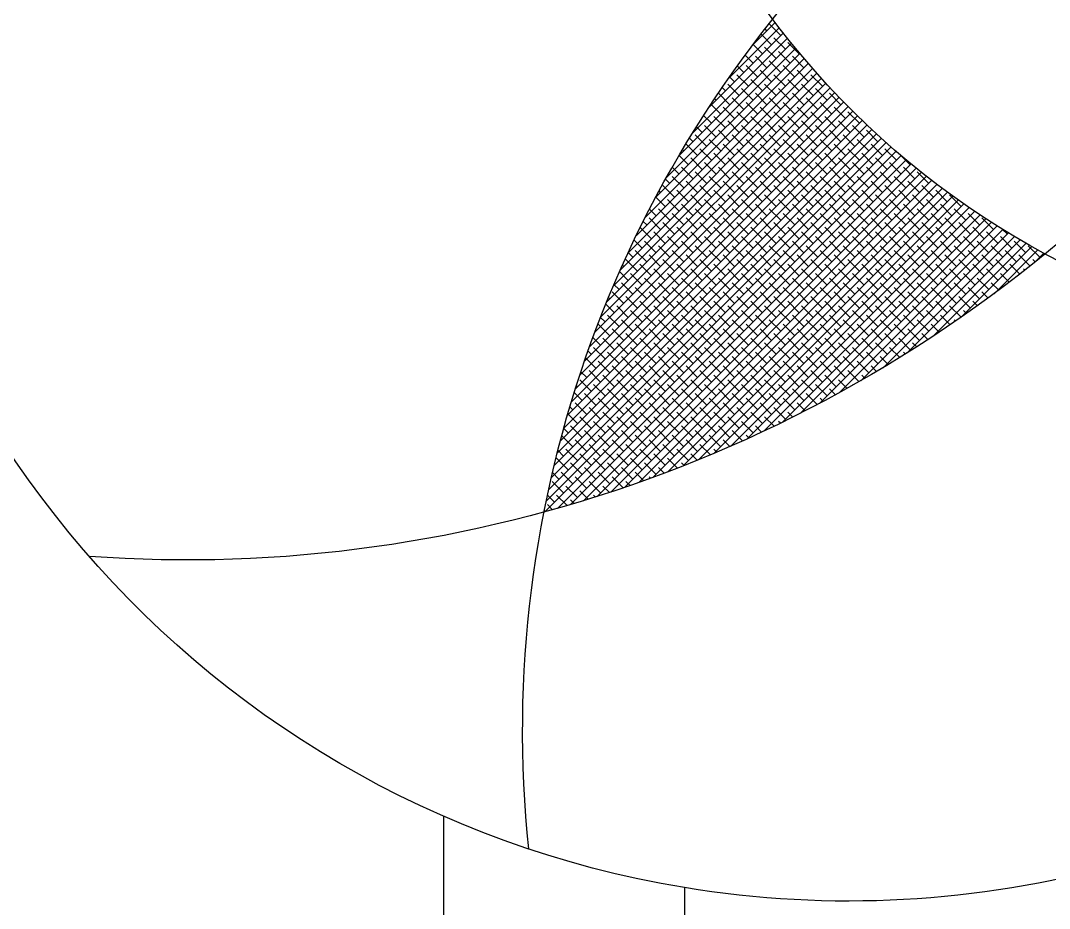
# Model space of a CAD drawing. Extents: x 70918 to 141299, y 54626 to 82696.
# Drawn here: x 75218.1 to 75435.4, y 73442.6 to 73630.2 of the extents above; entities that cross this region are included whole.
import ezdxf

# ---------------------------------------------------------------- set-up
doc = ezdxf.new("R2010")
doc.units = 0
doc.header["$LTSCALE"] = 1000
doc.header["$MEASUREMENT"] = 0
doc.layers.add('洁具', color=8, linetype='Continuous')

# ---------------------------------------------------------------- blocks, each defined once
blk = doc.blocks.new('$plan$00002627')
at = {"layer": '洁具', "color": 252}
for p, q in [((713.07, -1394.67), (918.65, -1394.67)), ((623.83, -1424.35), (519.21, -1528.96)), ((623.67, -1424.51), (623.43, -1424.26)), ((610.16, -1427.17), (514.15, -1523.18)), ((613.7, -1426.34), (515.43, -1524.61)), ((617.19, -1425.56), (516.7, -1526.05)), ((620.64, -1424.83), (517.96, -1527.5)), ((610.11, -1427.22), (610.08, -1427.19)), ((614.18, -1428.57), (612.27, -1426.67)), ((618.25, -1429.93), (614.86, -1426.54)), ((616.89, -1425.86), (616.69, -1425.67)), ((620.96, -1427.22), (618.93, -1425.19)), ((623.17, -1426.72), (621.64, -1425.18)), ((599.19, -1430), (510.24, -1518.95)), ((602.91, -1428.99), (511.55, -1520.35)), ((606.56, -1428.05), (512.86, -1521.76)), ((622.78, -1428.11), (520.45, -1530.44)), ((600.62, -1431.29), (599.3, -1429.97)), ((604.68, -1432.64), (601.43, -1429.39)), ((608.75, -1434), (605.36, -1430.61)), ((607.4, -1429.93), (605.73, -1428.26)), ((611.47, -1431.29), (608.07, -1427.9)), ((615.53, -1432.64), (612.14, -1429.25)), ((619.6, -1434), (616.21, -1430.61)), ((621.96, -1430.94), (618.92, -1427.9)), ((587.64, -1433.42), (506.23, -1514.82)), ((591.56, -1432.2), (507.58, -1516.19)), ((595.41, -1431.07), (508.91, -1517.56)), ((621.67, -1431.93), (521.68, -1531.92)), ((587.05, -1434), (586.75, -1433.7)), ((591.12, -1435.36), (588.81, -1433.05)), ((595.19, -1436.71), (591.8, -1433.32)), ((593.83, -1432.64), (592.97, -1431.78)), ((597.9, -1434), (595.07, -1431.17)), ((601.97, -1435.36), (598.58, -1431.96)), ((606.04, -1436.71), (602.65, -1433.32)), ((612.82, -1435.36), (609.43, -1431.96)), ((616.89, -1436.71), (613.5, -1433.32)), ((621.35, -1433.03), (620.28, -1431.96)), ((579.55, -1436.08), (503.51, -1512.12)), ((583.64, -1434.71), (504.88, -1513.46)), ((620.51, -1435.81), (522.9, -1533.41)), ((581.63, -1439.42), (578.61, -1436.4)), ((584.34, -1436.71), (582.66, -1435.03)), ((588.41, -1438.07), (585.02, -1434.68)), ((592.48, -1439.42), (589.09, -1436.03)), ((599.26, -1438.07), (595.87, -1434.68)), ((603.33, -1439.42), (599.94, -1436.03)), ((610.11, -1438.07), (606.72, -1434.68)), ((614.18, -1439.42), (610.79, -1436.03)), ((620.08, -1437.19), (617.57, -1434.68)), ((571.09, -1439.12), (500.75, -1509.46)), ((575.37, -1437.55), (502.13, -1510.78)), ((619.28, -1439.75), (524.11, -1534.92)), ((570.78, -1439.42), (570.64, -1439.28)), ((574.85, -1440.78), (572.62, -1438.55)), ((578.92, -1442.14), (575.53, -1438.75)), ((577.56, -1438.07), (576.6, -1437.11)), ((585.7, -1440.78), (582.31, -1437.39)), ((589.77, -1442.14), (586.38, -1438.75)), ((596.55, -1440.78), (593.16, -1437.39)), ((600.62, -1442.14), (597.23, -1438.75)), ((607.4, -1440.78), (604.01, -1437.39)), ((611.47, -1442.14), (608.07, -1438.75)), ((618.25, -1440.78), (614.86, -1437.39)), ((619.44, -1439.26), (618.92, -1438.75)), ((562.19, -1442.59), (497.94, -1506.84)), ((566.7, -1440.79), (499.35, -1508.14)), ((565.36, -1444.85), (562.83, -1442.33)), ((568.07, -1442.14), (566.72, -1440.79)), ((572.14, -1443.49), (568.75, -1440.1)), ((576.2, -1444.85), (572.81, -1441.46)), ((582.99, -1443.49), (579.6, -1440.1)), ((587.05, -1444.85), (583.66, -1441.46)), ((593.83, -1443.49), (590.44, -1440.1)), ((597.9, -1444.85), (594.51, -1441.46)), ((604.68, -1443.49), (601.29, -1440.1)), ((608.75, -1444.85), (605.36, -1441.46)), ((615.53, -1443.49), (612.14, -1440.1)), ((618.11, -1443.36), (616.21, -1441.46)), ((557.55, -1444.52), (496.52, -1505.55)), ((617.99, -1443.75), (525.3, -1536.43)), ((558.57, -1446.2), (557.09, -1444.72)), ((562.64, -1447.56), (559.25, -1444.17)), ((561.29, -1443.49), (560.91, -1443.11)), ((566.71, -1448.92), (563.32, -1445.53)), ((569.42, -1446.2), (566.03, -1442.81)), ((573.49, -1447.56), (570.1, -1444.17)), ((577.56, -1448.92), (574.17, -1445.53)), ((580.27, -1446.2), (576.88, -1442.81)), ((584.34, -1447.56), (580.95, -1444.17)), ((588.41, -1448.92), (585.02, -1445.53)), ((591.12, -1446.2), (587.73, -1442.81)), ((595.19, -1447.56), (591.8, -1444.17)), ((599.26, -1448.92), (595.87, -1445.53)), ((601.97, -1446.2), (598.58, -1442.81)), ((606.04, -1447.56), (602.65, -1444.17)), ((610.11, -1448.92), (606.72, -1445.53)), ((612.82, -1446.2), (609.43, -1442.81)), ((616.76, -1447.43), (613.5, -1444.17)), ((552.76, -1446.6), (495.09, -1504.27)), ((616.62, -1447.83), (526.49, -1537.96)), ((553.15, -1451.63), (549.76, -1448.24)), ((551.79, -1447.56), (551.42, -1447.19)), ((555.86, -1448.92), (553.3, -1446.36)), ((559.93, -1450.27), (556.54, -1446.88)), ((564, -1451.63), (560.61, -1448.24)), ((570.78, -1450.27), (567.39, -1446.88)), ((574.85, -1451.63), (571.46, -1448.24)), ((581.63, -1450.27), (578.24, -1446.88)), ((585.7, -1451.63), (582.31, -1448.24)), ((592.48, -1450.27), (589.09, -1446.88)), ((596.55, -1451.63), (593.16, -1448.24)), ((603.33, -1450.27), (599.94, -1446.88)), ((607.4, -1451.63), (604.01, -1448.24)), ((614.18, -1450.27), (610.79, -1446.88)), ((616.06, -1449.45), (614.86, -1448.24)), ((542.65, -1451.28), (492.2, -1501.73)), ((547.8, -1448.84), (493.65, -1502.99)), ((542.3, -1451.63), (542.18, -1451.51)), ((546.37, -1452.99), (544.01, -1450.62)), ((550.44, -1454.34), (547.05, -1450.95)), ((549.08, -1450.27), (547.7, -1448.89)), ((557.22, -1452.99), (553.83, -1449.6)), ((561.29, -1454.34), (557.9, -1450.95)), ((568.07, -1452.99), (564.68, -1449.6)), ((572.14, -1454.34), (568.75, -1450.95)), ((578.92, -1452.99), (575.53, -1449.6)), ((582.99, -1454.34), (579.6, -1450.95)), ((589.77, -1452.99), (586.38, -1449.6)), ((593.83, -1454.34), (590.44, -1450.95)), ((600.62, -1452.99), (597.23, -1449.6)), ((604.68, -1454.34), (601.29, -1450.95)), ((611.47, -1452.99), (608.07, -1449.6)), ((614.65, -1453.46), (612.14, -1450.95)), ((537.29, -1453.93), (490.73, -1500.48)), ((615.18, -1451.99), (527.66, -1539.5)), ((539.59, -1454.34), (538.54, -1453.3)), ((543.66, -1455.7), (540.36, -1452.4)), ((547.73, -1457.05), (544.34, -1453.66)), ((554.51, -1455.7), (551.12, -1452.31)), ((558.57, -1457.05), (555.18, -1453.66)), ((565.36, -1455.7), (561.97, -1452.31)), ((569.42, -1457.05), (566.03, -1453.66)), ((576.2, -1455.7), (572.81, -1452.31)), ((580.27, -1457.05), (576.88, -1453.66)), ((587.05, -1455.7), (583.66, -1452.31)), ((591.12, -1457.05), (587.73, -1453.66)), ((597.9, -1455.7), (594.51, -1452.31)), ((601.97, -1457.05), (598.58, -1453.66)), ((608.75, -1455.7), (605.36, -1452.31)), ((612.82, -1457.05), (609.43, -1453.66)), ((531.66, -1456.84), (489.26, -1499.24)), ((613.65, -1456.22), (528.83, -1541.05)), ((534.16, -1459.77), (531.39, -1456.99)), ((538.23, -1461.12), (534.84, -1457.73)), ((536.88, -1457.05), (534.95, -1455.13)), ((540.94, -1458.41), (537.55, -1455.02)), ((545.01, -1459.77), (541.62, -1456.38)), ((549.08, -1461.12), (545.69, -1457.73)), ((551.79, -1458.41), (548.4, -1455.02)), ((555.86, -1459.77), (552.47, -1456.38)), ((559.93, -1461.12), (556.54, -1457.73)), ((562.64, -1458.41), (559.25, -1455.02)), ((566.71, -1459.77), (563.32, -1456.38)), ((570.78, -1461.12), (567.39, -1457.73)), ((573.49, -1458.41), (570.1, -1455.02)), ((577.56, -1459.77), (574.17, -1456.38)), ((581.63, -1461.12), (578.24, -1457.73)), ((584.34, -1458.41), (580.95, -1455.02)), ((588.41, -1459.77), (585.02, -1456.38)), ((592.48, -1461.12), (589.09, -1457.73)), ((595.19, -1458.41), (591.8, -1455.02)), ((599.26, -1459.77), (595.87, -1456.38)), ((603.33, -1461.12), (599.94, -1457.73)), ((606.04, -1458.41), (602.65, -1455.02)), ((610.11, -1459.77), (606.72, -1456.38)), ((612.47, -1459.41), (610.79, -1457.73)), ((613.93, -1455.45), (613.5, -1455.02)), ((525.73, -1460.06), (487.78, -1498.01)), ((527.38, -1461.12), (526.11, -1459.85)), ((531.45, -1462.48), (528.06, -1459.09)), ((530.1, -1458.41), (529.62, -1457.93)), ((612.04, -1460.55), (529.98, -1542.6)), ((535.52, -1463.83), (532.13, -1460.44)), ((542.3, -1462.48), (538.91, -1459.09)), ((546.37, -1463.83), (542.98, -1460.44)), ((553.15, -1462.48), (549.76, -1459.09)), ((557.22, -1463.83), (553.83, -1460.44)), ((564, -1462.48), (560.61, -1459.09)), ((568.07, -1463.83), (564.68, -1460.44)), ((574.85, -1462.48), (571.46, -1459.09)), ((578.92, -1463.83), (575.53, -1460.44)), ((585.7, -1462.48), (582.31, -1459.09)), ((589.77, -1463.83), (586.38, -1460.44)), ((596.55, -1462.48), (593.16, -1459.09)), ((600.62, -1463.83), (597.23, -1460.44)), ((607.4, -1462.48), (604.01, -1459.09)), ((610.97, -1463.34), (608.07, -1460.44)), ((519.42, -1463.66), (486.29, -1496.8)), ((521.96, -1466.55), (519.2, -1463.79)), ((524.67, -1463.83), (522.64, -1461.8)), ((528.74, -1465.19), (525.35, -1461.8)), ((532.81, -1466.55), (529.42, -1463.16)), ((539.59, -1465.19), (536.2, -1461.8)), ((543.66, -1466.55), (540.27, -1463.16)), ((550.44, -1465.19), (547.05, -1461.8)), ((554.51, -1466.55), (551.12, -1463.16)), ((561.29, -1465.19), (557.9, -1461.8)), ((565.36, -1466.55), (561.97, -1463.16)), ((572.14, -1465.19), (568.75, -1461.8)), ((576.2, -1466.55), (572.81, -1463.16)), ((582.99, -1465.19), (579.6, -1461.8)), ((587.05, -1466.55), (583.66, -1463.16)), ((593.83, -1465.19), (590.44, -1461.8)), ((597.9, -1466.55), (594.51, -1463.16)), ((604.68, -1465.19), (601.29, -1461.8)), ((608.75, -1466.55), (605.36, -1463.16)), ((515.18, -1467.9), (514.11, -1466.83)), ((519.25, -1469.26), (515.86, -1465.87)), ((517.89, -1465.19), (517.49, -1464.79)), ((526.03, -1467.9), (522.64, -1464.51)), ((530.1, -1469.26), (526.71, -1465.87)), ((610.33, -1464.97), (531.12, -1544.17)), ((536.88, -1467.9), (533.49, -1464.51)), ((540.94, -1469.26), (537.55, -1465.87)), ((547.73, -1467.9), (544.34, -1464.51)), ((551.79, -1469.26), (548.4, -1465.87)), ((558.57, -1467.9), (555.18, -1464.51)), ((562.64, -1469.26), (559.25, -1465.87)), ((569.42, -1467.9), (566.03, -1464.51)), ((573.49, -1469.26), (570.1, -1465.87)), ((580.27, -1467.9), (576.88, -1464.51)), ((584.34, -1469.26), (580.95, -1465.87)), ((591.12, -1467.9), (587.73, -1464.51)), ((595.19, -1469.26), (591.8, -1465.87)), ((601.97, -1467.9), (598.58, -1464.51)), ((606.04, -1469.26), (602.65, -1465.87)), ((610.21, -1465.29), (609.43, -1464.51)), ((512.63, -1467.74), (484.78, -1495.59)), ((512.47, -1470.62), (510.75, -1468.9)), ((516.53, -1471.97), (513.14, -1468.58)), ((523.31, -1470.62), (519.92, -1467.23)), ((527.38, -1471.97), (523.99, -1468.58)), ((534.16, -1470.62), (530.77, -1467.23)), ((608.52, -1469.49), (532.26, -1545.76)), ((538.23, -1471.97), (534.84, -1468.58)), ((545.01, -1470.62), (541.62, -1467.23)), ((549.08, -1471.97), (545.69, -1468.58)), ((555.86, -1470.62), (552.47, -1467.23)), ((559.93, -1471.97), (556.54, -1468.58)), ((566.71, -1470.62), (563.32, -1467.23)), ((570.78, -1471.97), (567.39, -1468.58)), ((577.56, -1470.62), (574.17, -1467.23)), ((581.63, -1471.97), (578.24, -1468.58)), ((588.41, -1470.62), (585.02, -1467.23)), ((592.48, -1471.97), (589.09, -1468.58)), ((599.26, -1470.62), (595.87, -1467.23)), ((603.33, -1471.97), (599.94, -1468.58)), ((608.66, -1469.16), (606.72, -1467.23)), ((505.2, -1472.46), (483.27, -1494.39)), ((509.75, -1473.33), (507.43, -1471.01)), ((513.82, -1474.68), (510.43, -1471.29)), ((517.89, -1476.04), (514.5, -1472.65)), ((520.6, -1473.33), (517.21, -1469.94)), ((524.67, -1474.68), (521.28, -1471.29)), ((528.74, -1476.04), (525.35, -1472.65)), ((531.45, -1473.33), (528.06, -1469.94)), ((535.52, -1474.68), (532.13, -1471.29)), ((539.59, -1476.04), (536.2, -1472.65)), ((542.3, -1473.33), (538.91, -1469.94)), ((546.37, -1474.68), (542.98, -1471.29)), ((550.44, -1476.04), (547.05, -1472.65)), ((553.15, -1473.33), (549.76, -1469.94)), ((557.22, -1474.68), (553.83, -1471.29)), ((561.29, -1476.04), (557.9, -1472.65)), ((564, -1473.33), (560.61, -1469.94)), ((568.07, -1474.68), (564.68, -1471.29)), ((572.14, -1476.04), (568.75, -1472.65)), ((574.85, -1473.33), (571.46, -1469.94)), ((578.92, -1474.68), (575.53, -1471.29)), ((582.99, -1476.04), (579.6, -1472.65)), ((585.7, -1473.33), (582.31, -1469.94)), ((589.77, -1474.68), (586.38, -1471.29)), ((593.83, -1476.04), (590.44, -1472.65)), ((596.55, -1473.33), (593.16, -1469.94)), ((600.62, -1474.68), (597.23, -1471.29)), ((604.68, -1476.04), (601.29, -1472.65)), ((607.07, -1473), (604.01, -1469.94)), ((504.33, -1478.75), (500.94, -1475.36)), ((502.97, -1474.68), (502.52, -1474.23)), ((507.04, -1476.04), (504.15, -1473.15)), ((511.11, -1477.4), (507.72, -1474.01)), ((515.18, -1478.75), (511.79, -1475.36)), ((521.96, -1477.4), (518.57, -1474.01)), ((526.03, -1478.75), (522.64, -1475.36)), ((532.81, -1477.4), (529.42, -1474.01)), ((606.6, -1474.12), (533.38, -1547.35)), ((536.88, -1478.75), (533.49, -1475.36)), ((543.66, -1477.4), (540.27, -1474.01)), ((547.73, -1478.75), (544.34, -1475.36)), ((554.51, -1477.4), (551.12, -1474.01)), ((558.57, -1478.75), (555.18, -1475.36)), ((565.36, -1477.4), (561.97, -1474.01)), ((569.42, -1478.75), (566.03, -1475.36)), ((576.2, -1477.4), (572.81, -1474.01)), ((580.27, -1478.75), (576.88, -1475.36)), ((587.05, -1477.4), (583.66, -1474.01)), ((591.12, -1478.75), (587.73, -1475.36)), ((597.9, -1477.4), (594.51, -1474.01)), ((601.97, -1478.75), (598.58, -1475.36)), ((606.27, -1474.91), (605.36, -1474.01)), ((496.84, -1478.11), (481.74, -1493.21)), ((497.55, -1480.11), (496.08, -1478.64)), ((501.62, -1481.46), (498.23, -1478.07)), ((500.26, -1477.4), (499.28, -1476.42)), ((508.4, -1480.11), (505.01, -1476.72)), ((512.47, -1481.46), (509.08, -1478.07)), ((519.25, -1480.11), (515.86, -1476.72)), ((523.31, -1481.46), (519.92, -1478.07)), ((530.1, -1480.11), (526.71, -1476.72)), ((534.16, -1481.46), (530.77, -1478.07)), ((604.56, -1478.88), (534.49, -1548.95)), ((540.94, -1480.11), (537.55, -1476.72)), ((545.01, -1481.46), (541.62, -1478.07)), ((551.79, -1480.11), (548.4, -1476.72)), ((555.86, -1481.46), (552.47, -1478.07)), ((562.64, -1480.11), (559.25, -1476.72)), ((566.71, -1481.46), (563.32, -1478.07)), ((573.49, -1480.11), (570.1, -1476.72)), ((577.56, -1481.46), (574.17, -1478.07)), ((584.34, -1480.11), (580.95, -1476.72)), ((588.41, -1481.46), (585.02, -1478.07)), ((595.19, -1480.11), (591.8, -1476.72)), ((599.26, -1481.46), (595.87, -1478.07)), ((604.63, -1478.7), (602.65, -1476.72)), ((494.84, -1482.82), (492.91, -1480.89)), ((498.9, -1484.18), (495.51, -1480.79)), ((505.68, -1482.82), (502.29, -1479.43)), ((509.75, -1484.18), (506.36, -1480.79)), ((516.53, -1482.82), (513.14, -1479.43)), ((520.6, -1484.18), (517.21, -1480.79)), ((527.38, -1482.82), (523.99, -1479.43)), ((531.45, -1484.18), (528.06, -1480.79)), ((538.23, -1482.82), (534.84, -1479.43)), ((542.3, -1484.18), (538.91, -1480.79)), ((549.08, -1482.82), (545.69, -1479.43)), ((553.15, -1484.18), (549.76, -1480.79)), ((559.93, -1482.82), (556.54, -1479.43)), ((564, -1484.18), (560.61, -1480.79)), ((570.78, -1482.82), (567.39, -1479.43)), ((574.85, -1484.18), (571.46, -1480.79)), ((581.63, -1482.82), (578.24, -1479.43)), ((585.7, -1484.18), (582.31, -1480.79)), ((592.48, -1482.82), (589.09, -1479.43)), ((596.55, -1484.18), (593.16, -1480.79)), ((602.97, -1482.46), (599.94, -1479.43)), ((492.12, -1485.53), (489.77, -1483.18)), ((496.19, -1486.89), (492.8, -1483.5)), ((500.26, -1488.25), (496.87, -1484.86)), ((502.97, -1485.53), (499.58, -1482.14)), ((507.04, -1486.89), (503.65, -1483.5)), ((511.11, -1488.25), (507.72, -1484.86)), ((513.82, -1485.53), (510.43, -1482.14)), ((517.89, -1486.89), (514.5, -1483.5)), ((521.96, -1488.25), (518.57, -1484.86)), ((524.67, -1485.53), (521.28, -1482.14)), ((528.74, -1486.89), (525.35, -1483.5)), ((532.81, -1488.25), (529.42, -1484.86)), ((535.52, -1485.53), (532.13, -1482.14)), ((602.38, -1483.77), (535.58, -1550.56)), ((539.59, -1486.89), (536.2, -1483.5)), ((543.66, -1488.25), (540.27, -1484.86)), ((546.37, -1485.53), (542.98, -1482.14)), ((550.44, -1486.89), (547.05, -1483.5)), ((554.51, -1488.25), (551.12, -1484.86)), ((557.22, -1485.53), (553.83, -1482.14)), ((561.29, -1486.89), (557.9, -1483.5)), ((565.36, -1488.25), (561.97, -1484.86)), ((568.07, -1485.53), (564.68, -1482.14)), ((572.14, -1486.89), (568.75, -1483.5)), ((576.2, -1488.25), (572.81, -1484.86)), ((578.92, -1485.53), (575.53, -1482.14)), ((582.99, -1486.89), (579.6, -1483.5)), ((587.05, -1488.25), (583.66, -1484.86)), ((589.77, -1485.53), (586.38, -1482.14)), ((593.83, -1486.89), (590.44, -1483.5)), ((597.9, -1488.25), (594.51, -1484.86)), ((600.62, -1485.53), (597.23, -1482.14)), ((602.12, -1484.33), (601.29, -1483.5)), ((486.97, -1485.27), (480.2, -1492.03)), ((486.7, -1490.96), (483.59, -1487.85)), ((485.34, -1486.89), (485.12, -1486.67)), ((489.41, -1488.25), (486.66, -1485.5)), ((493.48, -1489.6), (490.09, -1486.21)), ((497.55, -1490.96), (494.16, -1487.57)), ((504.33, -1489.6), (500.94, -1486.21)), ((508.4, -1490.96), (505.01, -1487.57)), ((515.18, -1489.6), (511.79, -1486.21)), ((519.25, -1490.96), (515.86, -1487.57)), ((526.03, -1489.6), (522.64, -1486.21)), ((530.1, -1490.96), (526.71, -1487.57)), ((536.88, -1489.6), (533.49, -1486.21)), ((540.94, -1490.96), (537.55, -1487.57)), ((547.73, -1489.6), (544.34, -1486.21)), ((551.79, -1490.96), (548.4, -1487.57)), ((558.57, -1489.6), (555.18, -1486.21)), ((562.64, -1490.96), (559.25, -1487.57)), ((569.42, -1489.6), (566.03, -1486.21)), ((573.49, -1490.96), (570.1, -1487.57)), ((580.27, -1489.6), (576.88, -1486.21)), ((584.34, -1490.96), (580.95, -1487.57)), ((591.12, -1489.6), (587.73, -1486.21)), ((595.19, -1490.96), (591.8, -1487.57)), ((600.41, -1488.04), (598.58, -1486.21)), ((483.99, -1493.67), (480.6, -1490.28)), ((482.63, -1489.6), (482.06, -1489.03)), ((490.77, -1492.31), (487.38, -1488.92)), ((494.84, -1493.67), (491.45, -1490.28)), ((501.62, -1492.31), (498.23, -1488.92)), ((505.68, -1493.67), (502.29, -1490.28)), ((512.47, -1492.31), (509.08, -1488.92)), ((516.53, -1493.67), (513.14, -1490.28)), ((523.31, -1492.31), (519.92, -1488.92)), ((527.38, -1493.67), (523.99, -1490.28)), ((534.16, -1492.31), (530.77, -1488.92)), ((538.23, -1493.67), (534.84, -1490.28)), ((600.05, -1488.81), (536.67, -1552.19)), ((545.01, -1492.31), (541.62, -1488.92)), ((549.08, -1493.67), (545.69, -1490.28)), ((555.86, -1492.31), (552.47, -1488.92)), ((559.93, -1493.67), (556.54, -1490.28)), ((566.71, -1492.31), (563.32, -1488.92)), ((570.78, -1493.67), (567.39, -1490.28)), ((577.56, -1492.31), (574.17, -1488.92)), ((581.63, -1493.67), (578.24, -1490.28)), ((588.41, -1492.31), (585.02, -1488.92)), ((592.48, -1493.67), (589.09, -1490.28)), ((598.67, -1491.72), (595.87, -1488.92)), ((488.05, -1495.03), (484.66, -1491.64)), ((492.12, -1496.38), (488.73, -1492.99)), ((498.9, -1495.03), (495.51, -1491.64)), ((502.97, -1496.38), (499.58, -1492.99)), ((509.75, -1495.03), (506.36, -1491.64)), ((513.82, -1496.38), (510.43, -1492.99)), ((520.6, -1495.03), (517.21, -1491.64)), ((524.67, -1496.38), (521.28, -1492.99)), ((531.45, -1495.03), (528.06, -1491.64)), ((535.52, -1496.38), (532.13, -1492.99)), ((597.55, -1494.02), (537.75, -1553.83)), ((542.3, -1495.03), (538.91, -1491.64)), ((546.37, -1496.38), (542.98, -1492.99)), ((553.15, -1495.03), (549.76, -1491.64)), ((557.22, -1496.38), (553.83, -1492.99)), ((564, -1495.03), (560.61, -1491.64)), ((568.07, -1496.38), (564.68, -1492.99)), ((574.85, -1495.03), (571.46, -1491.64)), ((578.92, -1496.38), (575.53, -1492.99)), ((585.7, -1495.03), (582.31, -1491.64)), ((589.77, -1496.38), (586.38, -1492.99)), ((596.55, -1495.03), (593.16, -1491.64)), ((597.78, -1493.55), (597.23, -1492.99)), ((489.41, -1499.09), (486.02, -1495.7)), ((493.48, -1500.45), (490.09, -1497.06)), ((496.19, -1497.74), (492.8, -1494.35)), ((500.26, -1499.09), (496.87, -1495.7)), ((504.33, -1500.45), (500.94, -1497.06)), ((507.04, -1497.74), (503.65, -1494.35)), ((511.11, -1499.09), (507.72, -1495.7)), ((515.18, -1500.45), (511.79, -1497.06)), ((517.89, -1497.74), (514.5, -1494.35)), ((521.96, -1499.09), (518.57, -1495.7)), ((526.03, -1500.45), (522.64, -1497.06)), ((528.74, -1497.74), (525.35, -1494.35)), ((532.81, -1499.09), (529.42, -1495.7)), ((536.88, -1500.45), (533.49, -1497.06)), ((539.59, -1497.74), (536.2, -1494.35)), ((543.66, -1499.09), (540.27, -1495.7)), ((547.73, -1500.45), (544.34, -1497.06)), ((550.44, -1497.74), (547.05, -1494.35)), ((554.51, -1499.09), (551.12, -1495.7)), ((558.57, -1500.45), (555.18, -1497.06)), ((561.29, -1497.74), (557.9, -1494.35)), ((565.36, -1499.09), (561.97, -1495.7)), ((569.42, -1500.45), (566.03, -1497.06)), ((572.14, -1497.74), (568.75, -1494.35)), ((576.2, -1499.09), (572.81, -1495.7)), ((580.27, -1500.45), (576.88, -1497.06)), ((582.99, -1497.74), (579.6, -1494.35)), ((587.05, -1499.09), (583.66, -1495.7)), ((591.12, -1500.45), (587.73, -1497.06)), ((593.83, -1497.74), (590.44, -1494.35)), ((595.99, -1497.18), (594.51, -1495.7)), ((497.55, -1501.81), (494.16, -1498.42)), ((501.62, -1503.16), (498.23, -1499.77)), ((508.4, -1501.81), (505.01, -1498.42)), ((512.47, -1503.16), (509.08, -1499.77)), ((519.25, -1501.81), (515.86, -1498.42)), ((523.31, -1503.16), (519.92, -1499.77)), ((530.1, -1501.81), (526.71, -1498.42)), ((534.16, -1503.16), (530.77, -1499.77)), ((540.94, -1501.81), (537.55, -1498.42)), ((594.86, -1499.43), (538.81, -1555.47)), ((545.01, -1503.16), (541.62, -1499.77)), ((551.79, -1501.81), (548.4, -1498.42)), ((555.86, -1503.16), (552.47, -1499.77)), ((562.64, -1501.81), (559.25, -1498.42)), ((566.71, -1503.16), (563.32, -1499.77)), ((573.49, -1501.81), (570.1, -1498.42)), ((577.56, -1503.16), (574.17, -1499.77)), ((584.34, -1501.81), (580.95, -1498.42)), ((588.41, -1503.16), (585.02, -1499.77)), ((594.17, -1500.78), (591.8, -1498.42)), ((498.9, -1505.88), (495.51, -1502.49)), ((505.68, -1504.52), (502.29, -1501.13)), ((509.75, -1505.88), (506.36, -1502.49)), ((516.53, -1504.52), (513.14, -1501.13)), ((520.6, -1505.88), (517.21, -1502.49)), ((527.38, -1504.52), (523.99, -1501.13)), ((531.45, -1505.88), (528.06, -1502.49)), ((538.23, -1504.52), (534.84, -1501.13)), ((542.3, -1505.88), (538.91, -1502.49)), ((549.08, -1504.52), (545.69, -1501.13)), ((553.15, -1505.88), (549.76, -1502.49)), ((559.93, -1504.52), (556.54, -1501.13)), ((564, -1505.88), (560.61, -1502.49)), ((570.78, -1504.52), (567.39, -1501.13)), ((574.85, -1505.88), (571.46, -1502.49)), ((581.63, -1504.52), (578.24, -1501.13)), ((585.7, -1505.88), (582.31, -1502.49)), ((592.32, -1504.36), (589.09, -1501.13)), ((593.25, -1502.57), (593.16, -1502.49)), ((502.97, -1507.23), (499.58, -1503.84)), ((507.04, -1508.59), (503.65, -1505.2)), ((513.82, -1507.23), (510.43, -1503.84)), ((517.89, -1508.59), (514.5, -1505.2)), ((524.67, -1507.23), (521.28, -1503.84)), ((528.74, -1508.59), (525.35, -1505.2)), ((535.52, -1507.23), (532.13, -1503.84)), ((539.59, -1508.59), (536.2, -1505.2)), ((591.95, -1505.05), (539.87, -1557.13)), ((546.37, -1507.23), (542.98, -1503.84)), ((550.44, -1508.59), (547.05, -1505.2)), ((557.22, -1507.23), (553.83, -1503.84)), ((561.29, -1508.59), (557.9, -1505.2)), ((568.07, -1507.23), (564.68, -1503.84)), ((572.14, -1508.59), (568.75, -1505.2)), ((578.92, -1507.23), (575.53, -1503.84)), ((582.99, -1508.59), (579.6, -1505.2)), ((589.77, -1507.23), (586.38, -1503.84)), ((591.38, -1506.13), (590.44, -1505.2)), ((504.33, -1511.3), (500.94, -1507.91)), ((511.11, -1509.94), (507.72, -1506.55)), ((515.18, -1511.3), (511.79, -1507.91)), ((521.96, -1509.94), (518.57, -1506.55)), ((526.03, -1511.3), (522.64, -1507.91)), ((532.81, -1509.94), (529.42, -1506.55)), ((536.88, -1511.3), (533.49, -1507.91)), ((543.66, -1509.94), (540.27, -1506.55)), ((547.73, -1511.3), (544.34, -1507.91)), ((554.51, -1509.94), (551.12, -1506.55)), ((558.57, -1511.3), (555.18, -1507.91)), ((565.36, -1509.94), (561.97, -1506.55)), ((569.42, -1511.3), (566.03, -1507.91)), ((576.2, -1509.94), (572.81, -1506.55)), ((580.27, -1511.3), (576.88, -1507.91)), ((587.05, -1509.94), (583.66, -1506.55)), ((589.48, -1509.66), (587.73, -1507.91)), ((508.4, -1512.66), (505.01, -1509.27)), ((512.47, -1514.01), (509.08, -1510.62)), ((516.53, -1515.37), (513.14, -1511.98)), ((519.25, -1512.66), (515.86, -1509.27)), ((523.31, -1514.01), (519.92, -1510.62)), ((527.38, -1515.37), (523.99, -1511.98)), ((530.1, -1512.66), (526.71, -1509.27)), ((534.16, -1514.01), (530.77, -1510.62)), ((538.23, -1515.37), (534.84, -1511.98)), ((540.94, -1512.66), (537.55, -1509.27)), ((588.79, -1510.92), (540.91, -1558.8)), ((545.01, -1514.01), (541.62, -1510.62)), ((549.08, -1515.37), (545.69, -1511.98)), ((551.79, -1512.66), (548.4, -1509.27)), ((555.86, -1514.01), (552.47, -1510.62)), ((559.93, -1515.37), (556.54, -1511.98)), ((562.64, -1512.66), (559.25, -1509.27)), ((566.71, -1514.01), (563.32, -1510.62)), ((570.78, -1515.37), (567.39, -1511.98)), ((573.49, -1512.66), (570.1, -1509.27)), ((577.56, -1514.01), (574.17, -1510.62)), ((581.63, -1515.37), (578.24, -1511.98)), ((584.34, -1512.66), (580.95, -1509.27)), ((587.55, -1513.16), (585.02, -1510.62)), ((509.75, -1516.72), (506.36, -1513.33)), ((513.82, -1518.08), (510.43, -1514.69)), ((520.6, -1516.72), (517.21, -1513.33)), ((524.67, -1518.08), (521.28, -1514.69)), ((531.45, -1516.72), (528.06, -1513.33)), ((535.52, -1518.08), (532.13, -1514.69)), ((542.3, -1516.72), (538.91, -1513.33)), ((546.37, -1518.08), (542.98, -1514.69)), ((553.15, -1516.72), (549.76, -1513.33)), ((557.22, -1518.08), (553.83, -1514.69)), ((564, -1516.72), (560.61, -1513.33)), ((568.07, -1518.08), (564.68, -1514.69)), ((574.85, -1516.72), (571.46, -1513.33)), ((578.92, -1518.08), (575.53, -1514.69)), ((585.6, -1516.62), (582.31, -1513.33)), ((586.58, -1514.89), (586.38, -1514.69)), ((517.89, -1519.44), (514.5, -1516.05)), ((521.96, -1520.79), (518.57, -1517.4)), ((528.74, -1519.44), (525.35, -1516.05)), ((532.81, -1520.79), (529.42, -1517.4)), ((539.59, -1519.44), (536.2, -1516.05)), ((543.66, -1520.79), (540.27, -1517.4)), ((585.33, -1517.1), (541.94, -1560.48)), ((550.44, -1519.44), (547.05, -1516.05)), ((554.51, -1520.79), (551.12, -1517.4)), ((561.29, -1519.44), (557.9, -1516.05)), ((565.36, -1520.79), (561.97, -1517.4)), ((572.14, -1519.44), (568.75, -1516.05)), ((576.2, -1520.79), (572.81, -1517.4)), ((582.99, -1519.44), (579.6, -1516.05)), ((584.61, -1518.35), (583.66, -1517.4)), ((515.18, -1522.15), (511.79, -1518.76)), ((519.25, -1523.51), (515.86, -1520.12)), ((526.03, -1522.15), (522.64, -1518.76)), ((530.1, -1523.51), (526.71, -1520.12)), ((536.88, -1522.15), (533.49, -1518.76)), ((540.94, -1523.51), (537.55, -1520.12)), ((547.73, -1522.15), (544.34, -1518.76)), ((551.79, -1523.51), (548.4, -1520.12)), ((558.57, -1522.15), (555.18, -1518.76)), ((562.64, -1523.51), (559.25, -1520.12)), ((569.42, -1522.15), (566.03, -1518.76)), ((573.49, -1523.51), (570.1, -1520.12)), ((580.27, -1522.15), (576.88, -1518.76)), ((582.61, -1521.77), (580.95, -1520.12)), ((520.6, -1527.57), (517.21, -1524.18)), ((523.31, -1524.86), (519.92, -1521.47)), ((527.38, -1526.22), (523.99, -1522.83)), ((531.45, -1527.57), (528.06, -1524.18)), ((534.16, -1524.86), (530.77, -1521.47)), ((538.23, -1526.22), (534.84, -1522.83)), ((542.3, -1527.57), (538.91, -1524.18)), ((545.01, -1524.86), (541.62, -1521.47)), ((581.5, -1523.64), (542.96, -1562.18)), ((549.08, -1526.22), (545.69, -1522.83)), ((553.15, -1527.57), (549.76, -1524.18)), ((555.86, -1524.86), (552.47, -1521.47)), ((559.93, -1526.22), (556.54, -1522.83)), ((564, -1527.57), (560.61, -1524.18)), ((566.71, -1524.86), (563.32, -1521.47)), ((570.78, -1526.22), (567.39, -1522.83)), ((574.85, -1527.57), (571.46, -1524.18)), ((577.56, -1524.86), (574.17, -1521.47)), ((580.58, -1525.17), (578.24, -1522.83)), ((524.67, -1528.93), (521.28, -1525.54)), ((528.74, -1530.29), (525.35, -1526.9)), ((535.52, -1528.93), (532.13, -1525.54)), ((539.59, -1530.29), (536.2, -1526.9)), ((546.37, -1528.93), (542.98, -1525.54)), ((550.44, -1530.29), (547.05, -1526.9)), ((557.22, -1528.93), (553.83, -1525.54)), ((561.29, -1530.29), (557.9, -1526.9)), ((568.07, -1528.93), (564.68, -1525.54)), ((572.14, -1530.29), (568.75, -1526.9)), ((578.52, -1528.53), (575.53, -1525.54)), ((521.96, -1531.64), (518.83, -1528.51)), ((526.03, -1533), (522.64, -1529.61)), ((532.81, -1531.64), (529.42, -1528.25)), ((536.88, -1533), (533.49, -1529.61)), ((543.66, -1531.64), (540.27, -1528.25)), ((547.73, -1533), (544.34, -1529.61)), ((554.51, -1531.64), (551.12, -1528.25)), ((558.57, -1533), (555.18, -1529.61)), ((565.36, -1531.64), (561.97, -1528.25)), ((569.42, -1533), (566.03, -1529.61)), ((576.2, -1531.64), (572.81, -1528.25)), ((577.48, -1530.21), (576.88, -1529.61)), ((530.1, -1534.35), (526.71, -1530.96)), ((534.16, -1535.71), (530.77, -1532.32)), ((540.94, -1534.35), (537.55, -1530.96)), ((545.01, -1535.71), (541.62, -1532.32)), ((577.22, -1530.63), (543.97, -1563.88)), ((551.79, -1534.35), (548.4, -1530.96)), ((555.86, -1535.71), (552.47, -1532.32)), ((562.64, -1534.35), (559.25, -1530.96)), ((566.71, -1535.71), (563.32, -1532.32)), ((573.49, -1534.35), (570.1, -1530.96)), ((575.38, -1533.53), (574.17, -1532.32)), ((527.38, -1537.07), (523.99, -1533.68)), ((531.45, -1538.42), (528.06, -1535.03)), ((538.23, -1537.07), (534.84, -1533.68)), ((542.3, -1538.42), (538.91, -1535.03)), ((549.08, -1537.07), (545.69, -1533.68)), ((553.15, -1538.42), (549.76, -1535.03)), ((559.93, -1537.07), (556.54, -1533.68)), ((564, -1538.42), (560.61, -1535.03)), ((570.78, -1537.07), (567.39, -1533.68)), ((573.25, -1536.83), (571.46, -1535.03)), ((532.81, -1542.49), (529.42, -1539.1)), ((535.52, -1539.78), (532.13, -1536.39)), ((539.59, -1541.14), (536.2, -1537.75)), ((543.66, -1542.49), (540.27, -1539.1)), ((546.37, -1539.78), (542.98, -1536.39)), ((572.35, -1538.21), (544.96, -1565.6)), ((550.44, -1541.14), (547.05, -1537.75)), ((554.51, -1542.49), (551.12, -1539.1)), ((557.22, -1539.78), (553.83, -1536.39)), ((561.29, -1541.14), (557.9, -1537.75)), ((565.36, -1542.49), (561.97, -1539.1)), ((568.07, -1539.78), (564.68, -1536.39)), ((571.1, -1540.1), (568.75, -1537.75)), ((536.88, -1543.85), (533.49, -1540.46)), ((540.94, -1545.2), (537.55, -1541.81)), ((547.73, -1543.85), (544.34, -1540.46)), ((551.79, -1545.2), (548.4, -1541.81)), ((558.57, -1543.85), (555.18, -1540.46)), ((562.64, -1545.2), (559.25, -1541.81)), ((568.91, -1543.34), (566.03, -1540.46)), ((534.16, -1546.56), (530.77, -1543.17)), ((538.23, -1547.92), (534.84, -1544.53)), ((545.01, -1546.56), (541.62, -1543.17)), ((549.08, -1547.92), (545.69, -1544.53)), ((555.86, -1546.56), (552.47, -1543.17)), ((559.93, -1547.92), (556.54, -1544.53)), ((566.7, -1546.55), (563.32, -1543.17)), ((567.81, -1544.95), (567.39, -1544.53)), ((542.3, -1549.27), (538.91, -1545.88)), ((546.37, -1550.63), (542.98, -1547.24)), ((566.66, -1546.61), (545.95, -1567.33)), ((553.15, -1549.27), (549.76, -1545.88)), ((557.22, -1550.63), (553.83, -1547.24)), ((564, -1549.27), (560.61, -1545.88)), ((565.59, -1548.15), (564.68, -1547.24)), ((539.59, -1551.98), (536.2, -1548.59)), ((543.66, -1553.34), (540.27, -1549.95)), ((547.73, -1554.7), (544.34, -1551.31)), ((550.44, -1551.98), (547.05, -1548.59)), ((554.51, -1553.34), (551.12, -1549.95)), ((558.57, -1554.7), (555.18, -1551.31)), ((561.29, -1551.98), (557.9, -1548.59)), ((563.34, -1551.32), (561.97, -1549.95)), ((540.94, -1556.05), (537.55, -1552.66)), ((545.01, -1557.41), (541.62, -1554.02)), ((551.79, -1556.05), (548.4, -1552.66)), ((555.86, -1557.41), (552.47, -1554.02)), ((561.06, -1554.47), (559.25, -1552.66)), ((549.08, -1558.77), (545.69, -1555.38)), ((559.76, -1556.22), (546.92, -1569.07)), ((553.15, -1560.12), (549.76, -1556.73)), ((558.75, -1557.58), (556.54, -1555.38)), ((542.3, -1560.12), (540.79, -1558.61)), ((546.37, -1561.48), (542.98, -1558.09)), ((550.44, -1562.83), (547.05, -1559.44)), ((556.42, -1560.67), (553.83, -1558.09)), ((547.73, -1565.55), (544.34, -1562.16)), ((554.05, -1563.74), (551.12, -1560.8)), ((555.24, -1562.21), (555.18, -1562.16)), ((549.08, -1569.62), (545.69, -1566.22)), ((551.67, -1566.78), (548.4, -1563.51)), ((552.86, -1565.26), (552.47, -1564.87)), ((550.68, -1568.02), (547.88, -1570.82)), ((550.46, -1568.29), (549.76, -1567.58)), ((548.24, -1571.48), (548.04, -1571.28))]:
    blk.add_line(p, q, dxfattribs=at)
blk.add_lwpolyline([(0, -383.58), (0, -895.02, 0.463193), (77.07, -958.95), (77.07, -966.9, 0.406667), (14.74, -1030.83), (14.74, -1057.1, 0.414214), (78.67, -1121.03), (432.78, -1121.03), (432.78, -1217.71, 0.984608), (441.96, -1809.68, 0.463033), (734.05, -1465.36), (918.65, -1465.36), (918.65, -1918.47, 0.414214), (982.58, -1982.4), (1008.85, -1982.4, 0.365405), (1071.87, -1929.26, 0.431181)], format="xyb", dxfattribs=at)
for centre, radius, start, end in [((441.96, -1513.63), 296.06, 9.3828, 91.7792), ((668.08, -1250.37), 416.88, 184.8951, 273.7822), ((240.03, -1319.4), 397.88, 268.1049, 4.1221), ((688.29, -1752.49), 334.58, 84.0933, 187.6686), ((331.2, -1688.47), 246.56, 336.6565, 138.639)]:
    blk.add_arc(centre, radius, start, end, dxfattribs=at)

msp = doc.modelspace()

# ---------------------------------------------------------------- block references
at = {"layer": '洁具', "xscale": -0.7200000000000002, "yscale": 0.7200000000000001, "zscale": 0.7200000000000001, "rotation": 90.00000000014373}
msp.add_blockref('$plan$00002627', (74303.24, 73975.52), dxfattribs=at)

doc.saveas('drawing.dxf')
